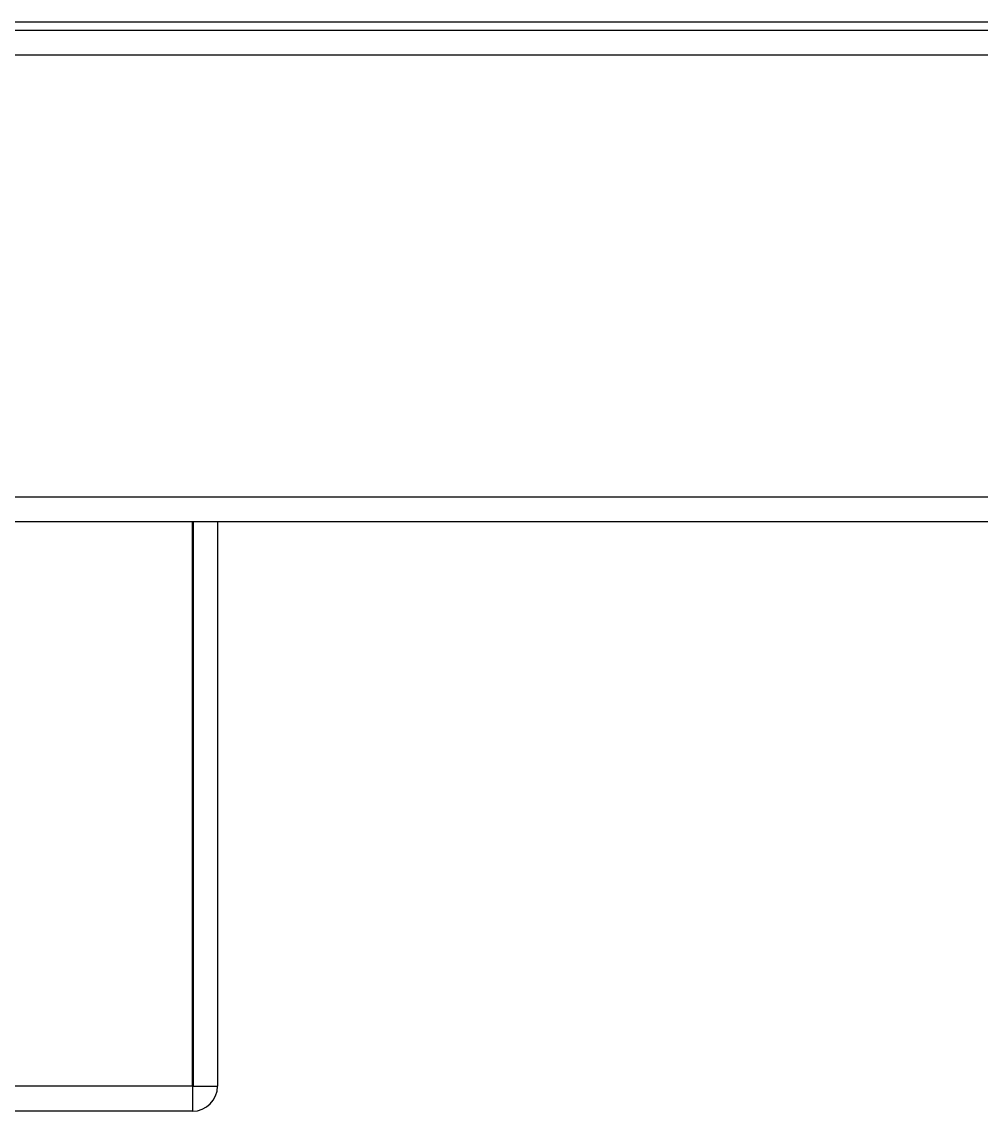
# Model space of a CAD drawing. Header units: millimetres. Extents: x 1152 to 6701, y 651 to 3284.
# Drawn here: x 1471.7 to 1666.9, y 810.5 to 1032.1 of the extents above; entities that cross this region are included whole.
import ezdxf

# ---------------------------------------------------------------- set-up
doc = ezdxf.new("R2010")
doc.units = ezdxf.units.MM
doc.layers.add('SLD-0', color=7, linetype='Continuous')

msp = doc.modelspace()

# ---------------------------------------------------------------- linework, layer by layer
at = {"layer": 'SLD-0', "color": 7, "linetype": 'Continuous', "lineweight": 25}
for p, q in [((1153.53, 1032.07), (2189.33, 1032.07)), ((1153.53, 1030.37), (2189.33, 1030.37)), ((1151.83, 1025.38), (3749.82, 1025.38)), ((1151.83, 935.45), (3749.82, 935.45)), ((1156.83, 930.45), (3744.82, 930.45)), ((1506.46, 815.64), (1506.46, 930.45)), ((1506.56, 930.45), (1506.56, 815.64)), ((1511.55, 930.45), (1511.55, 815.64)), ((1506.46, 815.64), (1166.92, 815.64)), ((1506.46, 815.64), (1506.46, 815.54)), ((1506.46, 815.54), (1506.46, 810.55)), ((1506.56, 815.64), (1511.55, 815.64)), ((1506.46, 810.55), (1166.92, 810.55))]:
    msp.add_line(p, q, dxfattribs=at)
for radius in [5.1, 0.0999]:
    msp.add_arc((1506.46, 815.64), radius, 270, 0, dxfattribs=at)

doc.saveas('drawing.dxf')
